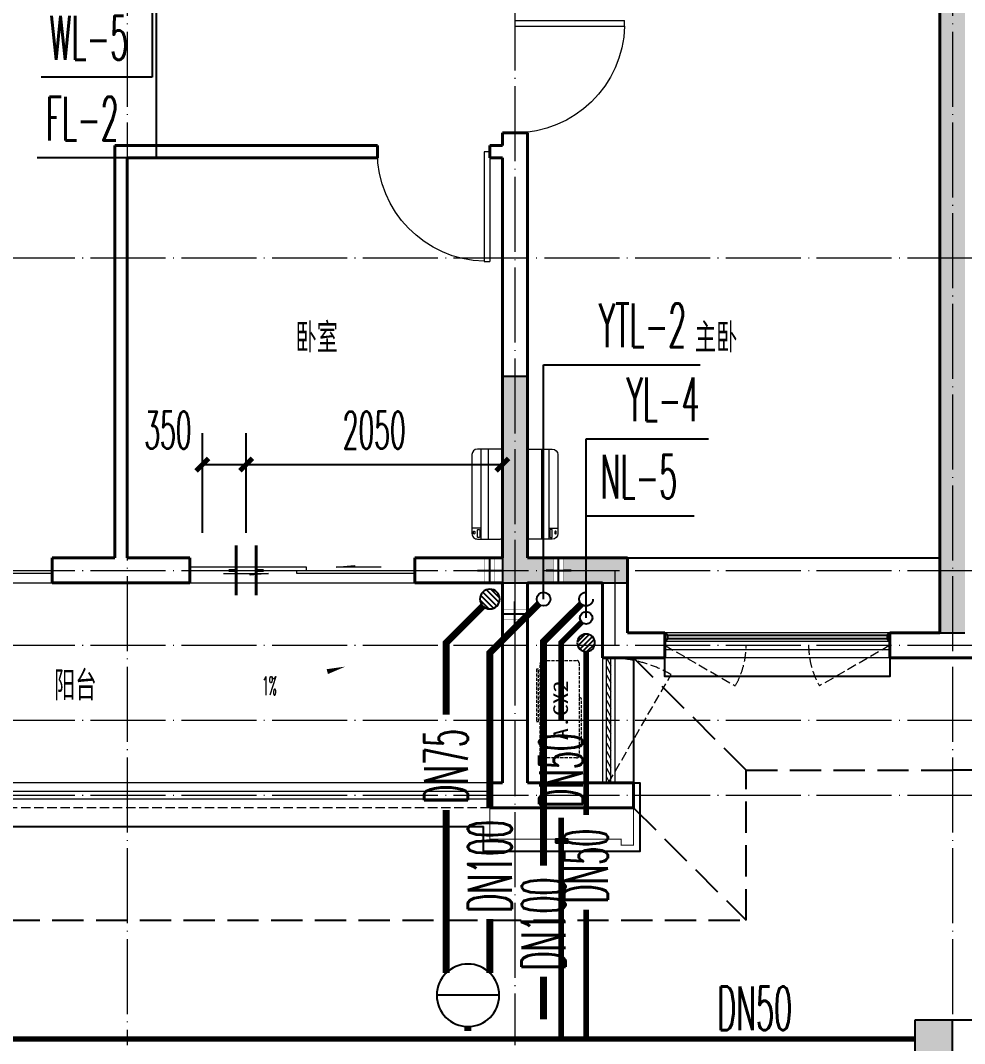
# Model space of a CAD drawing. Extents: x 27938 to 650306, y -92720 to 1524912.
# Drawn here: x 292062 to 299614, y 671171 to 679357 of the extents above; entities that cross this region are included whole.
import ezdxf

# ---------------------------------------------------------------- set-up
doc = ezdxf.new("R2010")
doc.units = 0
doc.header["$LTSCALE"] = 1000
doc.header["$MEASUREMENT"] = 0
doc.linetypes.add('DASH', pattern=[0.35, 0.25, -0.1])
doc.linetypes.add('DOTE', pattern=[2.42, 2, -0.2, 0.02, -0.2])
for name, color, linetype in [('3-栏杆1', 135, 'Continuous'), ('3.5方案汇报，与郭总、侯月琴确定户型_t8$0$2020.03.04 -1安徽标准化洋房户型(UA）_t8_t8$0$看线', 154, 'Continuous'), ('COLUMN', 9, 'Continuous'), ('DIM_凝结', 3, 'Continuous'), ('DIM_废水', 3, 'Continuous'), ('DIM_污水', 3, 'Continuous'), ('DIM_阳台', 132, 'Continuous'), ('DIM_雨水', 3, 'Continuous'), ('EQUIP_地漏', 7, 'Continuous'), ('PIPE-凝结', 150, 'N'), ('PIPE-污水', 2, 'W'), ('PIPE-阳台', 132, 'YT'), ('PIPE-雨水', 4, 'Y'), ('PUB_TEXT', 4, 'Continuous'), ('TEXT_凝结', 7, 'Continuous'), ('TEXT_阳台', 7, 'Continuous'), ('TEXT_雨水', 7, 'Continuous'), ('TWT_DIM', 3, 'Continuous'), ('TWT_雨水口', 4, 'Continuous'), ('VALVE_污水', 7, 'Continuous'), ('VPIPE-凝结', 150, 'Continuous'), ('VPIPE-阳台', 132, 'YT'), ('VPIPE-雨水', 4, 'DASH'), ('WELL_污水', 2, 'Continuous'), ('保温', 6, 'Continuous'), ('卫生间', 6, 'Continuous'), ('机电标识类', 1, 'Continuous'), ('看线', 251, 'Continuous'), ('立面', 73, 'Continuous'), ('铝合金', 144, 'Continuous')]:
    doc.layers.add(name, color=color, linetype=linetype)
for name, color, linetype, lineweight in [('DOTE', 19, 'DOTE', 9), ('PUB_HATCH', 8, 'Continuous', 9), ('WALL', 9, 'Continuous', 40), ('WINDOW', 8, 'Continuous', 15), ('平面-排水沟', 86, 'Continuous', 15), ('平面-栏杆', 135, 'Continuous', 15), ('平面-看线', 45, 'Continuous', 15), ('平面-空调室内机', 176, 'Continuous', 9), ('平面-空调预留孔', 173, 'Continuous', 15), ('空调', 76, 'Continuous', 13)]:
    doc.layers.add(name, color=color, linetype=linetype, lineweight=lineweight)
doc.styles.add('_TCH_DIM', font='SIMPLEX.shx', dxfattribs={"width": 0.6, "oblique": 10, "bigfont": 'hztxt.shx'})
doc.styles.add('_TCH_DIM_T3', font='SIMPLEX.shx', dxfattribs={"width": 0.494118, "bigfont": 'GBCBIG.shx'})
doc.styles.add('_TWT_PIPEDN', font='SIMPLEX.shx', dxfattribs={"width": 0.6, "oblique": 10, "height": 3, "bigfont": 'HZTXT.shx'})
doc.styles.add('_TWT_SERIAL', font='simplex.shx', dxfattribs={"width": 0.6, "oblique": 10, "height": 3, "bigfont": 'aadri.shx'})
doc.styles.get("Standard").update_dxf_attribs({"font": 'gbenor.shx', "bigfont": 'gbcbig.shx'})
doc.styles.add('黑体', font='simhei.ttf')
doc.linetypes.add('N', pattern='A,3,-0.2,["N",Standard,S=0.25,R=0,X=-0.1,Y=-0.115],-0.2', length=3.4)
doc.linetypes.add('W', pattern='A,3,-0.2,["W",Standard,S=0.25,R=0,X=-0.1,Y=-0.115],-0.2', length=3.4)
doc.linetypes.add('Y', pattern='A,3,-0.2,["Y",Standard,S=0.25,R=0,X=-0.1,Y=-0.115],-0.2', length=3.4)
doc.linetypes.add('YT', pattern='A,3,-0.2,["YT",Standard,S=0.25,R=0,X=-0.1,Y=-0.115],-0.35', length=3.55)
doc.dimstyles.new('_TWT_ARCH&&100', dxfattribs={"dimtxt": 297.5, "dimasz": 100, "dimexe": 250, "dimexo": 300, "dimgap": 126.25, "dimtad": 1, "dimdec": 0, "dimzin": 0, "dimdsep": 46, "dimtxsty": '_TCH_DIM_T3', "dimblk": 'ARCHTICK', "dimcen": 0.09, "dimclrt": 7, "dimazin": 2, "dimtfac": 1, "dimtdec": 0, "dimtix": 1, "dimtmove": 2, "dimatfit": 3, "dimfxl": 1, "dimtolj": 1, "dimtzin": 0, "dimarcsym": 0})

# ---------------------------------------------------------------- blocks, each defined once
blk = doc.blocks.new('gdfgdgdgr')
at = {"layer": 'PUB_HATCH'}
blk.add_hatch(color=256, dxfattribs=at).paths.add_polyline_path([(502077.6, 521913.9), (501277.6, 521913.9), (501277.6, 523363.9), (501077.6, 523363.9), (501077.6, 521713.9), (502077.6, 521713.9)])
at = {"layer": 'COLUMN', "color": 8}
for p, q in [((501277.6, 523363.9), (501077.6, 523363.9)), ((501077.6, 523363.9), (501077.6, 521713.9)), ((501277.6, 521913.9), (501277.6, 523363.9)), ((502077.6, 521913.9), (501277.6, 521913.9)), ((502077.6, 521713.9), (502077.6, 521913.9)), ((501077.6, 521713.9), (502077.6, 521713.9))]:
    blk.add_line(p, q, dxfattribs=at)
blk = doc.blocks.new('ferre')
at = {"layer": '平面-空调预留孔', "color": 0, "linetype": 'DASH', "ltscale": 0.1}
for p, q in [((93392.7, 115403.5), (93392.7, 115393.5)), ((93402.7, 115383.5), (93755.6, 115383.5)), ((93765.6, 115393.5), (93765.6, 115403.5))]:
    blk.add_line(p, q, dxfattribs=at)
blk.add_lwpolyline([(94045.9, 115403.5), (93305.9, 115403.5, -0.414214), (93285.9, 115423.5), (93285.9, 115693.5, -0.414214), (93305.9, 115713.5), (94045.9, 115713.5, -0.414214), (94065.9, 115693.5), (94065.9, 115423.5, -0.414214)], format="xyb", close=True, dxfattribs=at)
blk.add_lwpolyline([(93996.7, 115742.6), (93576.8, 115742.6), (93576.8, 115727.5), (93996.7, 115727.5)], close=True, dxfattribs=at)
for centre, start, end in [((93402.7, 115393.5), 180, 270), ((93755.6, 115393.5), 270, 0)]:
    blk.add_arc(centre, 10, start, end, dxfattribs=at)
at = {"layer": '平面-空调预留孔', "color": 0, "linetype": 'DASH', "ltscale": 0.1, "style": '黑体', "width": 1.2}
blk.add_text('A.CX2', height=117.05, dxfattribs=at).set_placement((93428.3, 115492.1))
blk = doc.blocks.new('fergve')
at = {"layer": '平面-空调预留孔', "color": 8, "linetype": 'DASH', "ltscale": 0.1}
blk.add_blockref('ferre', (25670, -60415.8), dxfattribs=at)
blk = doc.blocks.new('dongkong')
at = {"color": 0}
blk.add_wipeout([(-603756, 210771), (-603756, 210570.8), (-603836, 210570.8), (-603836, 210771)], dxfattribs=at)
at = {"layer": '机电标识类', "color": 0, "linetype": 'DASH', "ltscale": 400}
for p, q in [((-603796, 210771), (-603796, 210570.8)), ((-603896, 210670.7), (-603696, 210670.7))]:
    blk.add_line(p, q, dxfattribs=at)
at = {"layer": '空调', "color": 0, "linetype": 'DASH', "const_width": 2}
blk.add_lwpolyline([(-603756, 210771), (-603756, 210570.8), (-603836, 210570.8), (-603836, 210771)], close=True, dxfattribs=at)
blk = doc.blocks.new('A$C001338C2')
at = {"color": 0}
for p, q in [((0, 249), (0, 22)), ((845, 304), (55, 304)), ((109, 215), (109, 304)), ((900, 22), (900, 249)), ((22, 0), (878, 0))]:
    blk.add_line(p, q, dxfattribs=at)
at = {"color": 0, "lineweight": 5}
for p, q in [((900, 215), (0, 215)), ((900, 143), (0, 143))]:
    blk.add_line(p, q, dxfattribs=at)
at = {"color": 0}
for points in [[(89, 226), (22, 226, -0.414214), (17, 232), (17, 243, -0.414214), (22, 249), (89, 249, -0.414214), (95, 243), (95, 232, -0.414214)], [(73, 275), (57, 275, -0.414214), (51, 281), (51, 283, -0.414214), (57, 289), (73, 289, -0.414214), (79, 283), (79, 281, -0.414214)]]:
    blk.add_lwpolyline(points, format="xyb", close=True, dxfattribs=at)
for centre, radius, start, end in [((55, 249), 55, 90, 180), ((845, 249), 55, 360, 90), ((22, 22), 22, 180, 270), ((878, 22), 22, 270, 360)]:
    blk.add_arc(centre, radius, start, end, dxfattribs=at)
blk = doc.blocks.new('A$C6C4C4DE5')
at = {"layer": '保温', "linetype": 'ByBlock', "ltscale": 10}
h = blk.add_hatch(dxfattribs=at)
h.set_pattern_fill('AR-HBONE', color=251, scale=55)
h.set_pattern_definition([(45, (-445516.58, -596648.81), (0, 47.4157523), [100.584, -33.528]), (135, (-445492.87, -596625.102), (3e-15, 47.4157523), [100.584, -33.528])])
edge = h.paths.add_edge_path()
edge.add_line((200, 5200), (200.1, 7800))
edge.add_line((200.1, 7800), (0.1, 7800))
edge.add_line((0.1, 7800), (0, 5200))
edge.add_line((0, 5200), (200, 5200))
h = blk.add_hatch(dxfattribs=at)
h.set_pattern_fill('AR-HBONE', color=251, scale=55)
h.set_pattern_definition([(45, (-445516.58, -596648.81), (0, 47.4157523), [100.584, -33.528]), (135, (-445492.87, -596625.102), (3e-15, 47.4157523), [100.584, -33.528])])
edge = h.paths.add_edge_path()
edge.add_line((900, 5000), (900, 5200))
edge.add_line((900, 5200), (-700, 5200))
edge.add_line((-700, 5200), (-700, 5000))
edge.add_line((-700, 5000), (900, 5000))
at = {"layer": '保温', "linetype": 'Continuous', "ltscale": 10}
h = blk.add_hatch(dxfattribs=at)
h.set_pattern_fill('HEX', color=251, scale=10, angle=90, style=0)
h.set_pattern_definition([(90, (-503782.47, -516048.461), (-16.49778, 1e-15), [9.525, -19.05]), (210, (-503782.47, -516048.461), (8.24889, -14.2874966), [9.525, -19.05]), (150, (-503782.47, -516038.936), (-8.24889, -14.2874966), [9.525, -19.05])])
edge = h.paths.add_edge_path()
edge.add_line((200, 5000), (0, 5000))
edge.add_line((0, 5000), (0.1, 0))
edge.add_line((0.1, 0), (200.1, 0))
edge.add_line((200.1, 0), (200, 5000))
at = {"layer": '保温', "color": 251, "linetype": 'ByBlock', "ltscale": 10}
for p, q in [((0, 7800), (200, 7800)), ((0, 5000), (200, 5000)), ((0, 0), (200, 0))]:
    blk.add_line(p, q, dxfattribs=at)
blk = doc.blocks.new('GDRDADWDAD')
at = {"layer": 'DOTE', "linetype": 'DOTE', "ltscale": 0.3}
for p, q in [((292916.6, 690157.2), (292916.6, 671157.2)), ((299516.6, 690157.2), (299516.6, 671157.2)), ((296016.6, 679557.2), (296016.6, 671157.2)), ((270116.6, 677457.2), (328916.6, 677457.2)), ((270116.6, 674957.2), (328916.6, 674957.2)), ((296816.6, 674957.2), (296816.6, 674357.2)), ((270116.6, 674357.2), (328916.6, 674357.2)), ((270116.6, 673757.2), (328916.6, 673757.2)), ((270116.6, 673157.2), (328916.6, 673157.2))]:
    blk.add_line(p, q, dxfattribs=at)
blk = doc.blocks.new('HFGHFHF')
at = {"layer": '卫生间', "color": 159, "linetype": 'DASH', "true_color": 0x22346e}
for p, q in [((297866.6, 673357.2), (296966.6, 674257.2)), ((296966.6, 673057.2), (297866.6, 672157.2))]:
    blk.add_line(p, q, dxfattribs=at)
blk.add_lwpolyline([(282616.8, 689157.2), (280916.6, 689157.2), (280916.6, 684657.2), (280916.6, 684657.2), (280916.6, 684357.2), (272916.6, 684357.2), (272916.6, 683357.2), (271116.6, 683357.2), (271116.6, 673357.2), (273766.6, 673357.2), (273766.6, 672157.2), (297866.6, 672157.2), (297866.6, 673357.2), (299516.6, 673357.2)], dxfattribs=at)
blk = doc.blocks.new('$TWTSYS$00000190')
blk.add_line((0, 0.5, 0), (0, -0.5, 0))
blk.add_circle((0, 0, 0), 0.5)
blk = doc.blocks.new('_ArchTick')
at = {"color": 0, "linetype": 'ByBlock', "const_width": 0.4}
blk.add_lwpolyline([(-0.5, -0.5), (0.5, 0.5)], dxfattribs=at)
blk = doc.blocks.new('*D235')
at = {"layer": 'Defpoints', "color": 0}
for p in [(293866.6, 675803.8), (293516.7, 674957.2), (293866.7, 674957.2)]:
    blk.add_point(p, dxfattribs=at)
at = {"layer": 'TWT_DIM', "color": 0, "lineweight": -2}
for p, q in [((293516.7, 675257.2), (293516.7, 676053.8)), ((293866.7, 675257.2), (293866.6, 676053.8)), ((293516.7, 675803.8), (293866.6, 675803.8))]:
    blk.add_line(p, q, dxfattribs=at)
at = {"layer": 'TWT_DIM', "color": 0, "lineweight": -2, "xscale": 100, "yscale": 100, "zscale": 100}
for p, rotation in [((293516.7, 675803.8), 180.0032597027169), ((293866.6, 675803.8), 0.003259702716889588)]:
    blk.add_blockref('_ArchTick', p, dxfattribs=dict(at, rotation=rotation))
at = {"layer": 'TWT_DIM', "color": 7, "insert": (293241.4, 676078.8), "char_height": 297.5, "attachment_point": 5, "rotation": 0.00326, "style": '_TCH_DIM_T3'}
blk.add_mtext('\\A1;350', dxfattribs=at)
blk = doc.blocks.new('*D236')
at = {"layer": 'Defpoints', "color": 0}
for p in [(295916.5, 675803.9), (293866.7, 674957.2), (295916.6, 674957.3)]:
    blk.add_point(p, dxfattribs=at)
at = {"layer": 'TWT_DIM', "color": 0, "lineweight": -2}
for p, q in [((293866.7, 675257.2), (293866.6, 676053.8)), ((295916.6, 675257.3), (295916.5, 676053.9)), ((293866.6, 675803.8), (295916.5, 675803.9))]:
    blk.add_line(p, q, dxfattribs=at)
at = {"layer": 'TWT_DIM', "color": 0, "lineweight": -2, "xscale": 100, "yscale": 100, "zscale": 100}
for p, rotation in [((293866.6, 675803.8), 180.0032597027256), ((295916.5, 675803.9), 0.003259702725566142)]:
    blk.add_blockref('_ArchTick', p, dxfattribs=dict(at, rotation=rotation))
at = {"layer": 'TWT_DIM', "color": 7, "insert": (294891.6, 676078.9), "char_height": 297.5, "attachment_point": 5, "rotation": 0.00326, "style": '_TCH_DIM_T3'}
blk.add_mtext('\\A1;2050', dxfattribs=at)
blk = doc.blocks.new('$WINLIB2D$00000001')
at = {"color": 0}
for points in [[(-0.5, 0.5), (-0.5, -0.5)], [(-0.5, 0.5), (0.5, 0.5)], [(0.5, -0.5), (0.5, 0.5)], [(0.5, 0.1667), (-0.5, 0.1667)], [(0.5, -0.1667), (-0.5, -0.1667)], [(-0.5, -0.5), (0.5, -0.5)]]:
    blk.add_lwpolyline(points, dxfattribs=at)
blk = doc.blocks.new('$DorLib2D$00000131')
at = {"color": 0, "linetype": 'Continuous'}
for p, q in [((0.15, 0.125), (0.2319, 0.1973)), ((0.2319, 0.1973), (0.2319, 0.125)), ((-0.5, 0.125), (-0.5, 0)), ((0.0192, 0.125), (-0.5, 0.125)), ((0.0192, 0), (0.0192, 0.125)), ((0.35, 0.125), (0.15, 0.125)), ((-0.5, 0), (0.0192, 0)), ((-0.024, 0), (0.5, 0)), ((-0.024, -0.125), (-0.024, 0)), ((0.5, 0), (0.5, -0.125)), ((-0.35, -0.125), (-0.15, -0.125)), ((-0.2319, -0.1973), (-0.2319, -0.125)), ((-0.15, -0.125), (-0.2319, -0.1973)), ((0.5, -0.125), (-0.024, -0.125))]:
    blk.add_line(p, q, dxfattribs=at)
blk = doc.blocks.new('$DorLib2D$00000001')
for p, q in [((0.45, 0.975), (0.5, 0.975)), ((0.45, 0), (0.45, 0.975)), ((0.5, 0), (0.5, 0.975)), ((0.5, 0), (0.45, 0))]:
    blk.add_line(p, q)
at = {"lineweight": 13}
blk.add_arc((0.475, 0), 0.975, 91.46928, 180, dxfattribs=at)
blk = doc.blocks.new('$WINLIB2D$00000039')
at = {"color": 0}
for points in [[(-0.5, 0.5), (-0.5, -0.5)], [(0.5, 0.5), (-0.5, 0.5)], [(0.5, -0.5), (0.5, 0.5)], [(-0.5, 0.1667), (0.5, 0.1667)], [(-0.3839, -0.1667), (-0.448, 0.1667)], [(-0.3159, -0.1667), (-0.38, 0.1667)], [(-0.2479, -0.1667), (-0.312, 0.1667)], [(-0.1799, -0.1667), (-0.244, 0.1667)], [(-0.1119, -0.1667), (-0.176, 0.1667)], [(-0.0439, -0.1667), (-0.108, 0.1667)], [(0.0241, -0.1667), (-0.04, 0.1667)], [(0.0921, -0.1667), (0.028, 0.1667)], [(0.16, -0.1667), (0.0959, 0.1667)], [(0.228, -0.1667), (0.1639, 0.1667)], [(0.296, -0.1667), (0.2319, 0.1667)], [(0.364, -0.1667), (0.2999, 0.1667)], [(0.432, -0.1667), (0.3679, 0.1667)], [(0.5, -0.1667), (0.4359, 0.1667)], [(-0.4519, -0.1667), (-0.5, 0.0836)], [(-0.5, -0.1667), (0.5, -0.1667)], [(0.5, -0.5), (-0.5, -0.5)]]:
    blk.add_lwpolyline(points, dxfattribs=at)
blk = doc.blocks.new('$TwtSys$00000141')
for p, q in [((-141, 12), (-15, 138)), ((-141, 12), (-15, 138)), ((-131, -53), (53, 131)), ((-131, -53), (53, 131)), ((-100, -100), (100, 100)), ((-100, -100), (100, 100)), ((-49, -131), (131, 49)), ((-49, -131), (131, 49)), ((17, -138), (138, -17)), ((17, -138), (138, -17))]:
    blk.add_line(p, q)
blk.add_circle((0, 0), 141)
blk.add_circle((0, 0), 141)
blk = doc.blocks.new('$VALVE$00000553')
at = {"const_width": 30}
for points in [[(0, 100), (-250, 100), (-250, 100)], [(0, 100), (0, 175)], [(0, 100), (250, 100), (250, 100)], [(-250, -100), (-250, -100), (0, -100)], [(250, -100), (250, -100), (0, -100)], [(0, -175), (0, -100)]]:
    blk.add_lwpolyline(points, dxfattribs=at)
blk = doc.blocks.new('$TwtSys$00000424')
for p, q in [((-500, 250), (500, 250)), ((-500, -250), (-500, 250)), ((0, -250), (0, 250)), ((500, 250), (500, -250)), ((500, -250), (-500, -250))]:
    blk.add_line(p, q)
blk.add_solid([(0, 250), (500, 250), (0, -250), (500, -250)])

msp = doc.modelspace()

# ---------------------------------------------------------------- hatches: boundary and pattern name
at = {"layer": 'PIPE-凝结'}
for points in [[(296386.6, 674377.2), (296370.7, 674393.1), (296364.1, 674386.5)], [(296386.6, 674377.2), (296370.7, 674393.1), (296364.1, 674386.5)], [(296386.6, 674377.2), (296364.1, 674377.2), (296364.1, 674386.5)], [(296386.6, 674377.2), (296364.1, 674377.2), (296364.1, 674386.5)]]:
    msp.add_hatch(color=256, dxfattribs=at).paths.add_polyline_path(points)
at = {"layer": 'PIPE-阳台'}
for points in [[(295466.6, 674377.2), (295447.1, 674396.6), (295439.1, 674388.6)], [(295466.6, 674377.2), (295439.1, 674377.2), (295439.1, 674388.6)], [(295816.6, 674297.2), (295797.1, 674316.6), (295789.1, 674308.6)], [(295816.6, 674297.2), (295789.1, 674297.2), (295789.1, 674308.6)]]:
    msp.add_hatch(color=256, dxfattribs=at).paths.add_polyline_path(points)
at = {"layer": 'PIPE-雨水'}
for points in [[(296246.6, 674387.2), (296227.1, 674406.6), (296219.1, 674398.6)], [(296246.6, 674387.2), (296219.1, 674387.2), (296219.1, 674398.6)]]:
    msp.add_hatch(color=256, dxfattribs=at).paths.add_polyline_path(points)
at = {"layer": '立面'}
h = msp.add_hatch(dxfattribs=at)
h.set_pattern_fill('ANSI31', color=8, scale=2)
h.set_pattern_definition([(45, (-591883.731, -122788.2893), (-2.24506403, 2.24506403), [])])
h.paths.add_polyline_path([(296341.6, 672777.2), (296441.6, 672777.2), (296441.6, 672807.2), (296341.6, 672807.2)])

# ---------------------------------------------------------------- linework, layer by layer
at = {"color": 8, "const_width": 8}
msp.add_lwpolyline([(296966.6, 673057.2), (296966.6, 672757.2), (296866.6, 672757.2), (296866.6, 672807.2), (295816.6, 672807.2), (295816.6, 673057.2)], dxfattribs=at)
at = {"layer": '3-栏杆1', "color": 8}
for p, q in [((297236.8, 674439.4), (297216.6, 674457.2)), ((297216.6, 674457.2), (297236.8, 674439.4)), ((297236.8, 674410.1), (297216.6, 674390.3)), ((297216.6, 674390.3), (297236.8, 674410.1)), ((297236.8, 674439.3), (298996.3, 674439.4)), ((297236.8, 674439.4), (297236.8, 674410.1)), ((298996.3, 674410.1), (297236.8, 674410)), ((298996.3, 674439.4), (299016.6, 674457.2)), ((299016.6, 674457.2), (298996.3, 674439.4)), ((298996.3, 674439.4), (298996.3, 674410.1)), ((299016.6, 674390.3), (298996.3, 674410.1))]:
    msp.add_line(p, q, dxfattribs=at)
at = {"layer": '3.5方案汇报，与郭总、侯月琴确定户型_t8$0$2020.03.04 -1安徽标准化洋房户型(UA）_t8_t8$0$看线', "color": 8, "ltscale": 10}
msp.add_line((296916.6, 675057.2), (299416.6, 675057.2), dxfattribs=at)
at = {"layer": 'DIM_凝结'}
for p, q in [((296586.6, 674577.2), (296586.6, 675392.5)), ((296586.6, 675392.5), (297450.5, 675392.5))]:
    msp.add_line(p, q, dxfattribs=at)
at = {"layer": 'DIM_废水'}
for p, q in [((293146.6, 682596.7), (293146.6, 678257.2)), ((293146.6, 678257.2), (292194.2, 678257.2))]:
    msp.add_line(p, q, dxfattribs=at)
at = {"layer": 'DIM_污水'}
for p, q in [((293116.6, 682157.2), (293116.6, 678903.2)), ((293116.6, 678903.2), (292226.5, 678903.2))]:
    msp.add_line(p, q, dxfattribs=at)
at = {"layer": 'DIM_阳台'}
msp.add_line((296246.6, 676602.4), (297499.7, 676602.4), dxfattribs=at)
at = {"layer": 'DIM_雨水'}
for p, q in [((296586.6, 674727.2), (296586.6, 676009.9)), ((296586.6, 676009.9), (297564.9, 676009.9))]:
    msp.add_line(p, q, dxfattribs=at)
at = {"layer": 'PIPE-凝结', "const_width": 45}
for points in [[(296551.2, 674541.8), (296386.6, 674377.2)], [(296551.2, 674541.8), (296386.6, 674377.2)], [(296386.6, 674377.2), (296386.6, 673757.2)], [(296586.6, 674306.7), (296586.6, 672999.5)], [(296386.6, 672977.6), (296386.6, 671207.2)], [(296586.6, 672241.5), (296586.6, 671207.2)], [(275046.6, 671207.2), (299216.6, 671207.2)]]:
    msp.add_lwpolyline(points, dxfattribs=at)
at = {"layer": 'PIPE-污水', "const_width": 55}
msp.add_lwpolyline([(295641.2, 671307.2), (295641.2, 671272.3)], dxfattribs=at)
at = {"layer": 'PIPE-阳台', "const_width": 55}
for points in [[(295760.7, 674671.3), (295466.6, 674377.2)], [(295466.6, 674377.2), (295466.6, 673801.2)], [(295816.6, 674297.2), (295816.6, 673054)], [(295466.6, 673039.4), (295466.6, 671735.7)], [(295816.6, 672168.1), (295816.6, 671735.7)]]:
    msp.add_lwpolyline(points, dxfattribs=at)
at = {"layer": 'PIPE-雨水', "const_width": 55}
for points in [[(296547.7, 674688.3), (296246.6, 674387.2)], [(296246.6, 674387.2), (296246.2, 672593)], [(296246, 671707), (296245.9, 671364)]]:
    msp.add_lwpolyline(points, dxfattribs=at)
at = {"layer": 'VPIPE-凝结'}
msp.add_circle((296586.6, 674577.2), 50, dxfattribs=at)
at = {"layer": 'VPIPE-阳台'}
msp.add_circle((296246.6, 674727.2), 55, dxfattribs=at)
at = {"layer": 'VPIPE-雨水'}
msp.add_circle((296586.6, 674727.2), 55, dxfattribs=at)
at = {"layer": 'WALL', "color": 8}
for p, q in [((299416.6, 679457.2), (299416.6, 674457.2)), ((296116.6, 678457.2), (295916.6, 678457.2)), ((295916.6, 678457.2), (295916.6, 678357.2)), ((296116.6, 678257.2), (296116.6, 678457.2)), ((294916.6, 678357.2), (292816.6, 678357.2)), ((292816.6, 678357.2), (292816.6, 675057.2)), ((294916.6, 678257.2), (294916.6, 678357.2)), ((295916.6, 678357.2), (295816.6, 678357.2)), ((295816.6, 678357.2), (295816.6, 678257.2)), ((292916.6, 678257.2), (294916.6, 678257.2)), ((292916.6, 678257.2), (292916.6, 675057.2)), ((295816.6, 678257.2), (295916.6, 678257.2)), ((296116.6, 678257.2), (296116.6, 675057.2)), ((292816.6, 675057.2), (292316.6, 675057.2)), ((292316.6, 675057.2), (292316.6, 674857.2)), ((293416.6, 675057.2), (292916.6, 675057.2)), ((293416.6, 674857.2), (293416.6, 675057.2)), ((295216.6, 675057.2), (295216.6, 674857.2)), ((296916.6, 675057.2), (296916.6, 674457.2)), ((292316.6, 674857.2), (292916.6, 674857.2)), ((292916.6, 674857.2), (293416.6, 674857.2)), ((296716.6, 674857.2), (296716.6, 674357.2)), ((297216.6, 674457.2), (296916.6, 674457.2)), ((297216.6, 674257.2), (297216.6, 674457.2)), ((299416.6, 674457.2), (299016.6, 674457.2)), ((299016.6, 674457.2), (299016.6, 674257.2)), ((296716.6, 674357.2), (296716.6, 674257.2)), ((296716.6, 674257.2), (296816.6, 674257.2)), ((296816.6, 674257.2), (297216.6, 674257.2)), ((299016.6, 674257.2), (299516.6, 674257.2)), ((299516.6, 674257.2), (300016.6, 674257.2)), ((295816.6, 673257.2), (295916.6, 673257.2)), ((295816.6, 673257.2), (295816.6, 673057.2)), ((296116.6, 673257.2), (296716.6, 673257.2)), ((296716.6, 673257.2), (296816.6, 673257.2)), ((296816.6, 673257.2), (296966.6, 673257.2)), ((296966.6, 673257.2), (296966.6, 673057.2)), ((295816.6, 673057.2), (296016.6, 673057.2)), ((296016.6, 673057.2), (296816.6, 673057.2)), ((296816.6, 673057.2), (296966.6, 673057.2))]:
    msp.add_line(p, q, dxfattribs=at)
at = {"layer": 'WINDOW'}
for p, q in [((289916.6, 674857.2), (292316.6, 674857.2)), ((293416.6, 674857.2), (295216.6, 674857.2))]:
    msp.add_line(p, q, dxfattribs=at)
at = {"layer": 'WINDOW', "color": 8, "linetype": 'DASH', "ltscale": 0.3}
for points in [[(297216.6, 674357.2), (297779.7, 674032.5, 0.131485), (297866.6, 674357.2)], [(299016.6, 674357.2), (298453.4, 674032.5, -0.131485), (298366.6, 674357.2)], [(296766.6, 673257.2), (297266.6, 674123.2, 0.131652), (296766.6, 674257.2)]]:
    msp.add_lwpolyline(points, format="xyb", dxfattribs=at)
at = {"layer": '平面-排水沟', "color": 8}
msp.add_lwpolyline([(294170.3, 674050.1, 0, 0, 0), (294660.4, 674187.2, 0, 40, 0), (294516, 674146.8, 0, 0, 0)], format="xyseb", dxfattribs=at)
at = {"layer": '平面-栏杆', "color": 8}
for p, q in [((295816.6, 673187.2), (289916.6, 673187.2)), ((295816.6, 673127.2), (289916.6, 673127.2))]:
    msp.add_line(p, q, dxfattribs=at)
at = {"layer": '平面-看线', "color": 8}
msp.add_line((295816.6, 673257.2), (289916.6, 673257.2), dxfattribs=at)
at = {"layer": '平面-看线', "color": 8, "linetype": 'DASH', "ltscale": 0.3}
msp.add_line((295816.6, 673057.2), (289916.6, 673057.2), dxfattribs=at)
at = {"layer": '看线', "color": 8, "ltscale": 0.5}
for points in [[(296966.6, 674257.2), (296966.6, 673257.2)], [(299016.6, 674257.2), (299016.6, 674107.2), (297216.6, 674107.2), (297216.6, 674257.2)], [(289916.6, 672907.2), (295766.6, 672907.2)]]:
    msp.add_lwpolyline(points, dxfattribs=at)
at = {"layer": '看线', "color": 8}
msp.add_lwpolyline([(296966.6, 673257.2), (297016.6, 673257.2), (297016.6, 672707.2), (295766.6, 672707.2), (295766.6, 672907.2)], dxfattribs=at)
at = {"layer": '立面', "color": 8}
msp.add_lwpolyline([(296341.6, 672777.2), (296441.6, 672777.2), (296441.6, 672807.2), (296341.6, 672807.2)], close=True, dxfattribs=at)
at = {"layer": '铝合金', "color": 8}
msp.add_lwpolyline([(296341.6, 672777.2), (296441.6, 672777.2), (296441.6, 672807.2), (296341.6, 672807.2)], close=True, dxfattribs=at)

# ---------------------------------------------------------------- block references
at = {"color": 8, "xscale": -1}
msp.add_blockref('HFGHFHF', (599033.2, 0), dxfattribs=at)
at = {"color": 8}
for name, p in [('gdfgdgdgr', (-205160.8, 153143.3)), ('A$C6C4C4DE5', (299416.6, 674457.2))]:
    msp.add_blockref(name, p, dxfattribs=at)
at = {"layer": 'EQUIP_地漏', "xscale": 0.5, "yscale": -0.5, "zscale": 0.5, "rotation": 90.00000000000001}
msp.add_blockref('$TwtSys$00000141', (296586.6, 674377.2), dxfattribs=at)
at = {"layer": 'TWT_雨水口', "xscale": 0.6, "yscale": -0.6, "zscale": 0.6, "rotation": 180.0000000000071}
msp.add_blockref('$TwtSys$00000424', (299516.6, 671207.2), dxfattribs=at)
at = {"layer": 'VALVE_污水', "xscale": 0.8, "yscale": 0.8, "zscale": 0.8, "rotation": 270}
msp.add_blockref('$VALVE$00000553', (293866.7, 674957.2), dxfattribs=at)
at = {"layer": 'WELL_污水', "xscale": -500, "yscale": 500, "zscale": 500, "rotation": 270}
msp.add_blockref('$TWTSYS$00000190', (295641.6, 671557.2), dxfattribs=at)
at = {"layer": 'WINDOW'}
for name, p, xscale, yscale, zscale, rotation in [('$DorLib2D$00000001', (296016.6, 678907.2), -900, 900, -900, 270), ('$DorLib2D$00000001', (295366.6, 678307.2), -900, 900, -900, 179.9999999875247), ('$WINLIB2D$00000039', (296766.6, 673757.2), -1000, 100, -1000, 270)]:
    msp.add_blockref(name, p, dxfattribs=dict(at, xscale=xscale, yscale=yscale, zscale=zscale, rotation=rotation))
for name, p, xscale, yscale, zscale in [('$DorLib2D$00000131', (291116.6, 674957.2), 2400, 200, 2400), ('$DorLib2D$00000131', (294316.6, 674957.2), 1800, 200, 1800), ('$WINLIB2D$00000001', (298116.6, 674357.2), -1800, -200, -1800)]:
    msp.add_blockref(name, p, dxfattribs=dict(at, xscale=xscale, yscale=yscale, zscale=zscale))
at = {"layer": '平面-空调预留孔', "color": 8, "yscale": 0.800000000046565, "zscale": 0.800000000046565}
for p, xscale, rotation in [((295916.5, 675207.2), 0.800000000046565, 90.00000023343017), ((296116.7, 675207.2), -0.800000000046565, 269.9999997665698)]:
    msp.add_blockref('A$C001338C2', p, dxfattribs=dict(at, xscale=xscale, rotation=rotation))
at = {"layer": '平面-空调预留孔', "color": 8, "rotation": 90.00000000000001}
msp.add_blockref('fergve', (351517.7, 554500.4), dxfattribs=at)

# ---------------------------------------------------------------- texts
at = {"layer": 'DIM_凝结', "color": 7, "style": '_TWT_SERIAL', "width": 0.48}
msp.add_text('NL-5', height=350, dxfattribs=at).set_placement((296702.8, 675532.5))
at = {"layer": 'DIM_废水', "color": 7, "style": '_TWT_SERIAL', "width": 0.48}
msp.add_text('FL-2', height=350, dxfattribs=at).set_placement((292264.2, 678397.2))
at = {"layer": 'DIM_污水', "color": 7, "style": '_TWT_SERIAL', "width": 0.48}
msp.add_text('WL-5', height=350, dxfattribs=at).set_placement((292296.5, 679043.2))
at = {"layer": 'DIM_阳台', "color": 7, "style": '_TWT_SERIAL', "width": 0.48}
msp.add_text('YTL-2', height=350, dxfattribs=at).set_placement((296689.5, 676742.4))
at = {"layer": 'DIM_雨水', "color": 7, "style": '_TWT_SERIAL', "width": 0.48}
msp.add_text('YL-4', height=350, dxfattribs=at).set_placement((296910.9, 676149.9))
at = {"layer": 'PUB_TEXT', "color": 8}
for s, p in [('卧室', (294261.2, 676699.7)), ('主卧', (297456.6, 676699.7)), ('阳台', (292330.6, 673916.5))]:
    msp.add_text(s, height=236.31, dxfattribs=at).set_placement(p)
at = {"layer": 'TEXT_凝结', "style": '_TWT_PIPEDN', "width": 0.48}
for p in [(296561.6, 673057.2), (296761.6, 672291.5)]:
    msp.add_text('DN50', height=350, rotation=90, dxfattribs=at).set_placement(p)
msp.add_text('DN50', height=350, dxfattribs=at).set_placement((297636.6, 671278.1))
at = {"layer": 'TEXT_阳台', "style": '_TWT_PIPEDN', "width": 0.48}
for s, p in [('DN75', (295641.6, 673089.4)), ('DN100', (295991.6, 672218.1))]:
    msp.add_text(s, height=350, rotation=90, dxfattribs=at).set_placement(p)
at = {"layer": 'TEXT_雨水', "style": '_TWT_PIPEDN', "width": 0.48}
msp.add_text('DN100', height=350, rotation=89.98685, dxfattribs=at).set_placement((296421, 671757))
at = {"layer": '平面-排水沟', "color": 8, "style": '_TCH_DIM', "width": 0.423529}
msp.add_text('1%', height=148.75, dxfattribs=at).set_placement((293994.4, 673958.2))

# ---------------------------------------------------------------- dimensions: what is measured, and where the dimension line sits
at = {"layer": 'TWT_DIM'}
dim = msp.add_linear_dim(base=(293866.6, 675803.8), p1=(293516.7, 674957.2), p2=(293866.7, 674957.2), angle=0.00326, dimstyle='_TWT_ARCH&&100', dxfattribs=at)
dim.commit()
dim.dimension.update_dxf_attribs({"geometry": '*D235', "text_midpoint": (293241.4, 676078.8), "dimtype": 129})

# ---------------------------------------------------------------- next in the draw order: block references
at = {"layer": '平面-空调室内机', "color": 8, "ltscale": 0.3, "xscale": -1}
for p, rotation in [((899612.6, 885628), 180), ((85345.9, 1278403.2), 270)]:
    msp.add_blockref('dongkong', p, dxfattribs=dict(at, rotation=rotation))
at = {"layer": '平面-空调室内机', "color": 8, "ltscale": 0.3, "rotation": 180}
msp.add_blockref('dongkong', (-307429.4, 885628), dxfattribs=at)

# ---------------------------------------------------------------- next in the draw order: linework, layer by layer
at = {"layer": 'PIPE-阳台', "const_width": 55}
msp.add_lwpolyline([(296207.7, 674688.3), (295816.6, 674297.2)], dxfattribs=at)
at = {"layer": 'WALL', "color": 8}
msp.add_line((296116.6, 674857.2), (296116.6, 673257.2), dxfattribs=at)

# ---------------------------------------------------------------- next in the draw order: block references
at = {"layer": 'EQUIP_地漏', "xscale": 0.56, "yscale": -0.56, "zscale": 0.56, "rotation": 359.9999999999939}
msp.add_blockref('$TwtSys$00000141', (295816.6, 674727.2), dxfattribs=at)
at = {"layer": '平面-空调室内机', "color": 8, "ltscale": 0.3, "xscale": -1, "rotation": 180}
for p in [(899612.6, 885628), (900162.7, 885628)]:
    msp.add_blockref('dongkong', p, dxfattribs=at)

# ---------------------------------------------------------------- next in the draw order: linework, layer by layer
at = {"layer": 'DIM_阳台'}
msp.add_line((296246.6, 674727.2), (296246.6, 676602.4), dxfattribs=at)
at = {"layer": 'WALL', "color": 8}
for p, q in [((295916.6, 678257.2), (295916.6, 675057.2)), ((295916.6, 675057.2), (295216.6, 675057.2)), ((296116.6, 675057.2), (296916.6, 675057.2)), ((295216.6, 674857.2), (295916.6, 674857.2)), ((295916.6, 674857.2), (295916.6, 673257.2)), ((296116.6, 674857.2), (296716.6, 674857.2))]:
    msp.add_line(p, q, dxfattribs=at)

# ---------------------------------------------------------------- next in the draw order: block references
msp.add_blockref('GDRDADWDAD', (0, 0))
at = {"color": 8}
msp.add_blockref('HFGHFHF', (0, 0), dxfattribs=at)

# ---------------------------------------------------------------- next in the draw order: dimensions: what is measured, and where the dimension line sits
at = {"layer": 'TWT_DIM'}
dim = msp.add_aligned_dim(p1=(293866.7, 674957.2), p2=(295916.6, 674957.3), distance=846.6, dimstyle='_TWT_ARCH&&100', dxfattribs=at)
dim.commit()
dim.dimension.update_dxf_attribs({"geometry": '*D236', "text_midpoint": (294891.6, 676078.9)})

doc.saveas('drawing.dxf')
